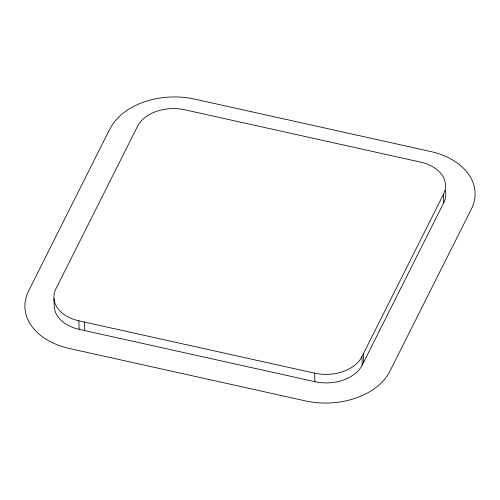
<?xml version="1.0" encoding="UTF-8"?>
<svg xmlns="http://www.w3.org/2000/svg" width="500" height="500" viewBox="0 0 500 500"><rect width="100%" height="100%" fill="white"/><g stroke="black" fill="none" stroke-linecap="round" stroke-linejoin="round"><path stroke-width="0.75" d="M78.856 320.825L314.65 373.169A37.144 25.519 -1.8 0 0 361.919 356.65L443.494 194.25A37.144 25.519 -1.8 0 0 420.606 162.138L184.812 109.787A37.144 25.519 -1.8 0 0 137.55 126.306L55.969 288.712A37.144 25.519 -1.8 0 0 78.856 320.825L79.125 329.344L314.919 381.688A37.144 25.519 -1.8 0 0 362.188 365.175L443.738 202.763A37.144 25.519 -1.8 0 0 445.325 190.219M443.738 202.763L443.469 194.244M363.45 353.856L363.719 362.375M361.919 356.65L362.188 365.175M314.662 373.15L314.919 381.688M84.412 321.962L84.681 330.487M53.975 298.606L54.244 307.131A37.144 25.519 -1.8 0 0 79.125 329.344M108.581 131.469L28.569 291.081A66.444 45.656 -1.8 0 0 69.513 348.525L305.3 400.875A66.444 45.656 -1.8 0 0 389.856 371.325L471.431 208.919A66.444 45.656 -1.8 0 0 430.487 151.475L194.7 99.125A66.444 45.656 -1.8 0 0 110.144 128.675L108.581 131.469"/></g></svg>
